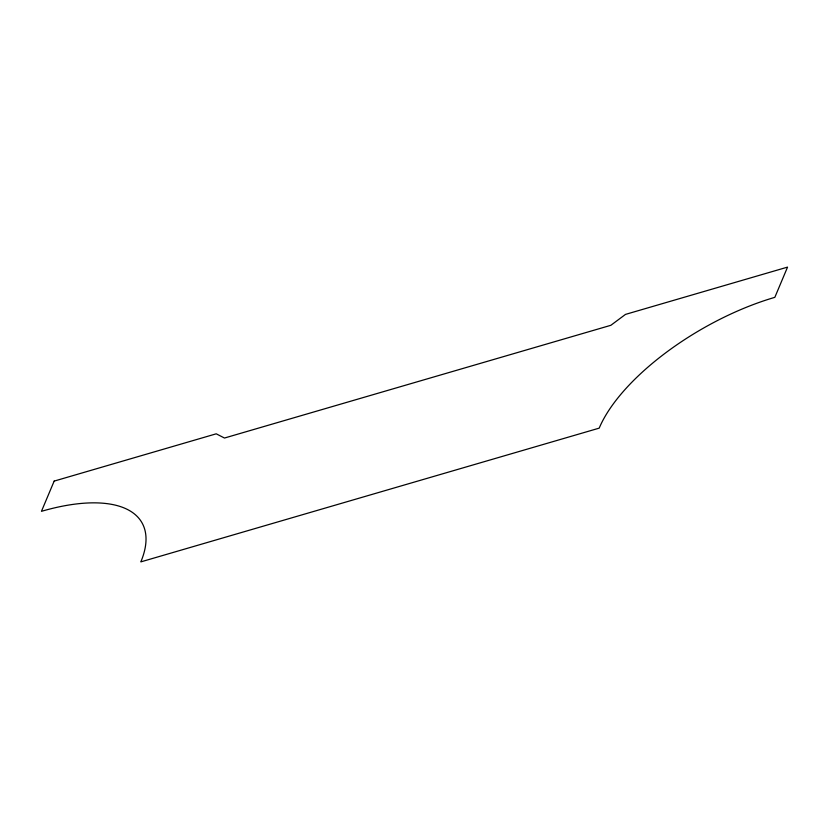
<?xml version="1.0" encoding="UTF-8"?>
<svg xmlns="http://www.w3.org/2000/svg" width="829" height="829" viewBox="0 0 829 829"><rect width="100%" height="100%" fill="white"/><g stroke="black" fill="none" stroke-linecap="round" stroke-linejoin="round"><path stroke-width="1.24" d="M54.165 481.1L41.45 511.327A159.696 68.496 -29.8 0 1 140.826 561.886L599.201 428.137A159.696 68.496 -29.8 0 1 774.835 297.342L787.55 267.114L625.491 314.398L610.859 325.3L224.493 438.033L216.214 433.816L54.165 481.1"/></g></svg>
